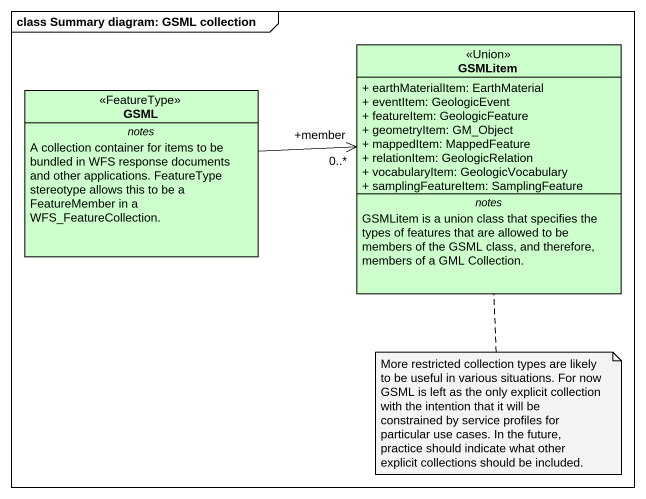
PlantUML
@startuml
mainframe class Summary diagram: GSML collection
hide circle
hide empty members
skinparam classAttributeIconSize 0
class GSMLitem <<Union>> #CCFFCC {
  + earthMaterialItem: EarthMaterial
  + eventItem: GeologicEvent
  + featureItem: GeologicFeature
  + geometryItem: GM_Object
  + mappedItem: MappedFeature
  + relationItem: GeologicRelation
  + vocabularyItem: GeologicVocabulary
  + samplingFeatureItem: SamplingFeature
  -- notes --
  GSMLitem is a union class that specifies the types of features that are allowed to be members of the GSML class, and therefore, members of a GML Collection.
}
class GSML <<FeatureType>> #CCFFCC {
  -- notes --
  A collection container for items to be bundled in WFS response documents and other applications. FeatureType stereotype allows this to be a FeatureMember in a WFS_FeatureCollection.
}
GSML -right-> "+member\n0..*" GSMLitem
note bottom of GSMLitem : More restricted collection types are likely to be useful in various situations. For now GSML is left as the only explicit collection with the intention that it will be constrained by service profiles for particular use cases. In the future, practice should indicate what other explicit collections should be included.
@enduml
